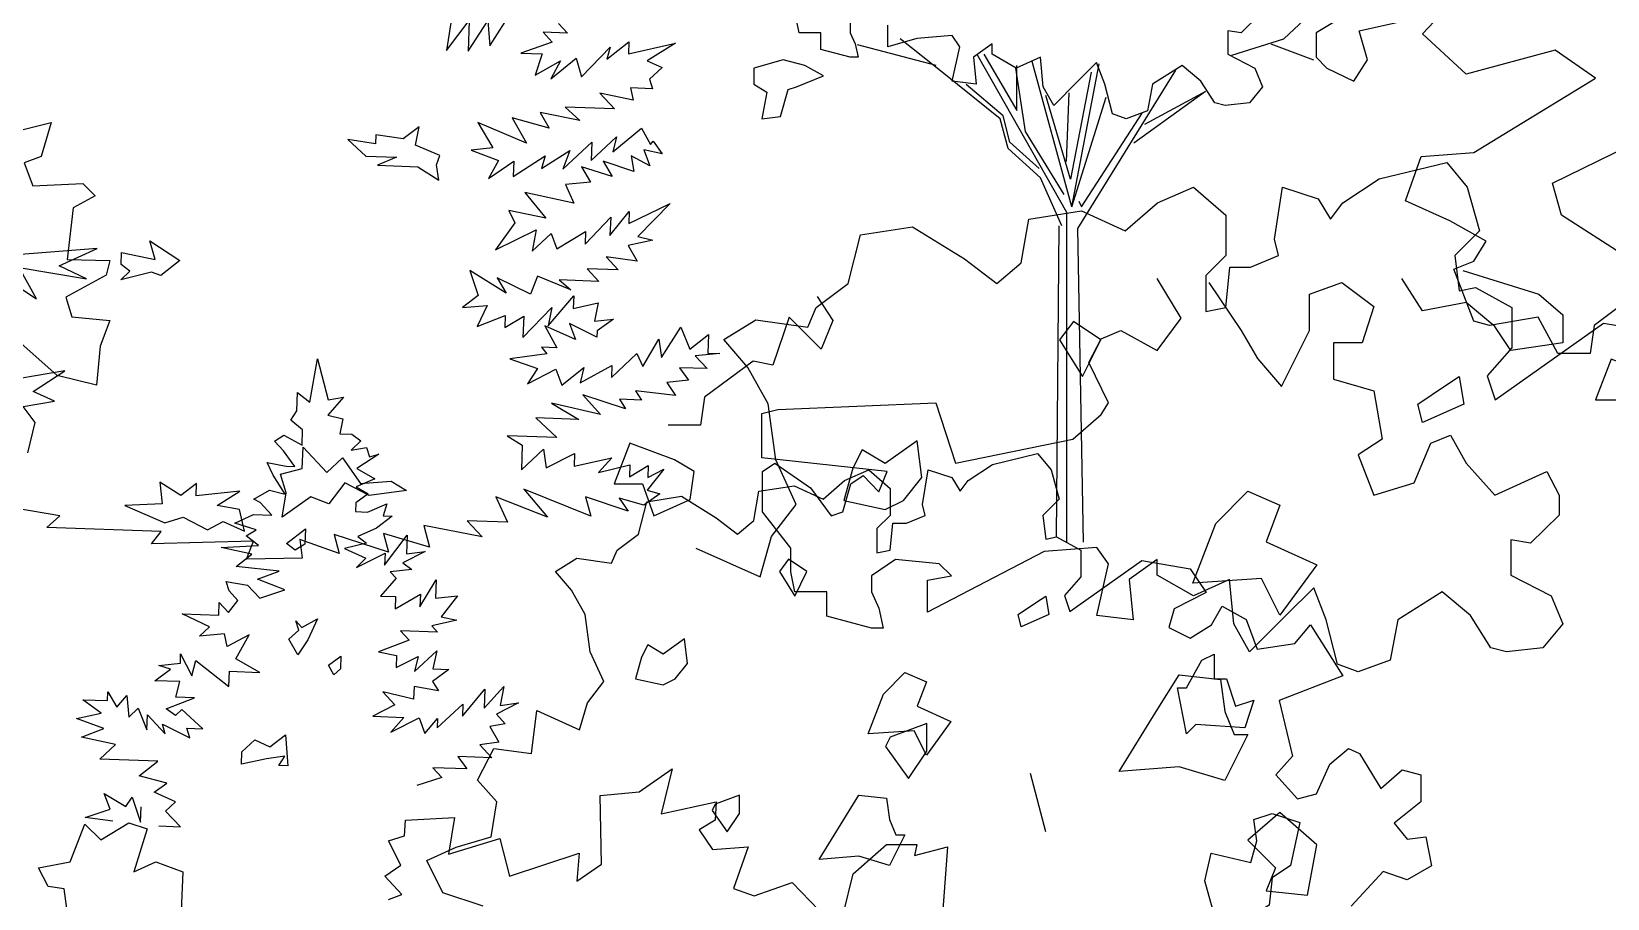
# Model space of a CAD drawing. Header units: inches. Extents: x 11.9 to 85.3, y 21.1 to 37.4.
# Drawn here: x 43.613 to 44.223, y 22.436 to 22.772 of the extents above; entities that cross this region are included whole.
import ezdxf

# ---------------------------------------------------------------- set-up
doc = ezdxf.new("R2010")
doc.units = ezdxf.units.IN
doc.header["$MEASUREMENT"] = 0
doc.layers.add('CAY', color=94, linetype='Continuous')
doc.layers.add('CAY-3', color=61, linetype='Continuous')

# ---------------------------------------------------------------- blocks, each defined once
blk = doc.blocks.new('A$C76451831')
at = {"layer": 'CAY'}
for p, q in [((1479.9, 1929.8), (1538.3, 1944)), ((1538.3, 1944), (1555.9, 1922.7)), ((1448.6, 1909.2), (1479.9, 1929.8)), ((1288.9, 1909.2), (1320.1, 1922.7)), ((1320.1, 1922.7), (1347.8, 1898.6)), ((1389.7, 1877.9), (1396.8, 1922.7)), ((1396.8, 1922.7), (1427.4, 1912.7)), ((1555.9, 1922.7), (1566.6, 1885)), ((1178, 1895), (1223.4, 1902.1)), ((1223.4, 1902.1), (1261.1, 1885)), ((1261.1, 1885), (1288.9, 1909.2)), ((1427.4, 1912.7), (1438, 1895)), ((1438, 1895), (1448.6, 1909.2)), ((1033, 1881.5), (1077.8, 1888.5)), ((1077.8, 1888.5), (1122.6, 1860.8)), ((1171.5, 1857.3), (1178, 1895)), ((1347.8, 1898.6), (1347.8, 1863.8)), ((1022.3, 1839.6), (1033, 1881.5)), ((1393.2, 1863.8), (1389.7, 1877.9)), ((1566.6, 1885), (1545.3, 1863.8)), ((1347.8, 1863.8), (1330.7, 1846.6)), ((1369, 1853.7), (1393.2, 1863.8)), ((1545.3, 1863.8), (1548.9, 1833.1)), ((1122.6, 1860.8), (1150.3, 1839.6)), ((1150.3, 1839.6), (1171.5, 1857.3)), ((1347.8, 1818.9), (1351.4, 1853.7)), ((1351.4, 1853.7), (1369, 1853.7)), ((994.6, 1818.9), (1022.3, 1839.6)), ((1330.7, 1846.6), (1330.7, 1815.4)), ((1548.9, 1833.1), (1563, 1836)), ((1563, 1836), (1594.3, 1818.9)), ((915, 1791.2), (942.7, 1808.3)), ((942.7, 1808.3), (987.6, 1801.8)), ((987.6, 1801.8), (994.6, 1818.9)), ((1330.7, 1815.4), (1347.8, 1818.9)), ((1594.3, 1818.9), (1594.3, 1784.1)), ((1580.1, 1739.3), (1673.3, 1805.4)), ((1673.3, 1805.4), (1735.8, 1794.7)), ((935.7, 1767), (915, 1791.2)), ((1594.3, 1784.1), (1573, 1759.9)), ((953.4, 1735.8), (935.7, 1767)), ((1573, 1759.9), (1580.1, 1739.3)), ((959.8, 1687.4), (953.4, 1735.8)), ((977.5, 1649), (959.8, 1687.4)), ((956.3, 1621.3), (977.5, 1649)), ((946.3, 1586.5), (956.3, 1621.3)), ((890.9, 1611.3), (946.3, 1586.5)), ((5943, 1269.4), (5949.7, 1306.8)), ((5949.7, 1306.8), (5958.9, 1271.5)), ((5931.9, 1262.1), (5932.4, 1277.9)), ((5932.4, 1277.9), (5943, 1269.4)), ((5972.1, 1273.8), (5958.5, 1258.4)), ((5958.9, 1271.5), (5972.1, 1273.8)), ((5926.6, 1254.1), (5931.9, 1262.1)), ((5936.7, 1245.6), (5926.6, 1254.1)), ((5958.5, 1258.4), (5971.5, 1255.2)), ((5971.5, 1255.2), (5968.8, 1242.2)), ((5912.4, 1236), (5920.7, 1241.1)), ((5920.7, 1241.1), (5936.3, 1232.4)), ((5936.3, 1232.4), (5936.7, 1245.6)), ((5968.8, 1242.2), (5979.2, 1241.8)), ((5979.2, 1241.8), (5987.1, 1236.1)), ((5920.2, 1227.6), (5912.4, 1236)), ((5930.2, 1214.1), (5920.2, 1227.6)), ((5987.1, 1236.1), (5978.7, 1228.2)), ((5978.7, 1228.2), (5991.9, 1230.5)), ((6002.6, 1224.7), (5983.6, 1212.2)), ((5991.9, 1230.5), (5994.4, 1222.3)), ((5994.4, 1222.3), (6002.6, 1224.7)), ((5906.3, 1217.6), (5922.5, 1214.3)), ((5911.3, 1206.6), (5906.3, 1217.6)), ((5922.5, 1214.3), (5930.2, 1214.1)), ((5983.6, 1212.2), (5999.1, 1203.5)), ((5921.6, 1190.3), (5911.3, 1206.6)), ((5999.1, 1203.5), (5983, 1196.4)), ((5983, 1196.4), (5993.3, 1190.6)), ((5894.8, 1185.8), (5908.2, 1193.5)), ((5900.1, 1182.9), (5894.8, 1185.8)), ((5910.1, 1172.2), (5900.1, 1182.9)), ((5908.2, 1193.5), (5921.6, 1190.3)), ((5982.6, 1182.8), (5982.3, 1175.1)), ((5993.3, 1190.6), (5982.6, 1182.8)), ((5878.2, 1165.1), (5894.3, 1172.7)), ((5894.3, 1172.7), (5910.1, 1172.2)), ((5982.3, 1175.1), (5992.7, 1174.7)), ((5992.7, 1174.7), (6009.3, 1181.8)), ((6013.9, 1171.3), (6000.4, 1160.8)), ((6009.3, 1181.8), (6006.2, 1171.5)), ((6006.2, 1171.5), (6013.9, 1171.3)), ((5896.6, 1159.5), (5878.2, 1165.1)), ((5888.2, 1154.3), (5896.6, 1159.5)), ((6000.4, 1160.8), (5984.3, 1153.7)), ((6007.4, 1128.9), (6026.9, 1154.9)), ((6026.9, 1154.9), (6026.3, 1138.6)), ((5866.6, 1144.2), (5898.8, 1145.8)), ((5893.1, 1138.3), (5866.6, 1144.2)), ((5898.8, 1145.8), (5888.2, 1154.3)), ((5991.8, 1148), (5973, 1143.2)), ((5973, 1143.2), (5991.3, 1134.9)), ((5984.3, 1153.7), (5991.8, 1148)), ((5879.6, 1127.9), (5893.1, 1138.3)), ((5916.6, 1123.9), (5879.6, 1127.9)), ((5983.3, 1127), (6007.8, 1139.3)), ((5991.3, 1134.9), (5983.3, 1127)), ((6007.8, 1139.3), (6007.4, 1128.9)), ((6042.3, 1140.8), (6023.3, 1131)), ((6023.3, 1131), (6030.9, 1125.3)), ((6026.3, 1138.6), (6042.3, 1140.8)), ((5871, 1115), (5889.4, 1111.7)), ((5873.4, 1106.8), (5871, 1115)), ((5897.8, 1116.8), (5916.6, 1123.9)), ((5921.5, 1107.8), (5897.8, 1116.8)), ((6017.4, 1117.6), (6003.8, 1102.2)), ((6030.9, 1125.3), (6012.2, 1123.3)), ((6012.2, 1123.3), (6017.4, 1117.6)), ((6037.9, 1092.9), (6051.8, 1116.4)), ((6051.8, 1116.4), (6051.3, 1100.6)), ((5880.8, 1098.4), (5873.4, 1106.8)), ((5889.4, 1111.7), (5899.9, 1100.4)), ((5899.9, 1100.4), (5921.5, 1107.8)), ((6003.8, 1102.2), (6016.9, 1101.8)), ((6016.5, 1091.4), (6038.3, 1103.8)), ((6016.9, 1101.8), (6016.5, 1091.4)), ((6038.3, 1103.8), (6037.9, 1092.9)), ((6051.3, 1100.6), (6070.4, 1102.6)), ((6070.4, 1102.6), (6056.2, 1084.5)), ((5856.5, 1075.7), (5832.8, 1086.9)), ((5832.8, 1086.9), (5864.5, 1085.8)), ((5864.5, 1085.8), (5864.9, 1096.7)), ((5864.9, 1096.7), (5872.8, 1088.2)), ((5872.8, 1088.2), (5880.8, 1098.4)), ((5848, 1067.8), (5856.5, 1075.7)), ((6069.6, 1081.4), (6048.2, 1076.7)), ((6048.2, 1076.7), (6053, 1071.1)), ((6056.2, 1084.5), (6069.6, 1081.4)), ((5869.4, 1069.8), (5848, 1067.8)), ((5871.7, 1058.8), (5869.4, 1069.8)), ((5890.7, 1069), (5871.7, 1058.8)), ((5879.1, 1048.1), (5890.7, 1069)), ((6028.7, 1064.2), (6002.1, 1054.3)), ((6053, 1071.1), (6021.3, 1072.2)), ((6021.3, 1072.2), (6028.7, 1064.2)), ((5831.4, 1044.3), (5831.6, 1052.5)), ((5831.6, 1052.5), (5841.4, 1033.6)), ((5841.4, 1033.6), (5844.6, 1046.6)), ((5844.6, 1046.6), (5873.3, 1024.3)), ((5900, 1036.5), (5879.1, 1048.1)), ((6002.1, 1054.3), (6017.8, 1051)), ((6017.8, 1051), (6017.5, 1040.6)), ((6017.5, 1040.6), (6036.4, 1050.3)), ((6033.2, 1037.3), (6052.4, 1055.2)), ((6036.4, 1050.3), (6033.2, 1037.3)), ((6052.4, 1055.2), (6049.1, 1039.5)), ((5809.5, 1029.2), (5823, 1039.2)), ((5812.7, 1042.3), (5831.4, 1044.3)), ((5823, 1039.2), (5812.7, 1042.3)), ((5873.3, 1024.3), (5873.7, 1037.4)), ((5873.7, 1037.4), (5900, 1036.5)), ((6062.7, 1039), (6048.8, 1028.6)), ((6049.1, 1039.5), (6062.7, 1039)), ((5768.6, 1012.1), (5768.9, 1019.8)), ((5768.9, 1019.8), (5776.6, 1006.4)), ((5830.8, 1028.5), (5809.5, 1029.2)), ((5827.6, 1015), (5830.8, 1028.5)), ((6005.9, 1019.7), (6016.3, 1008.4)), ((6032.4, 1013.3), (6005.9, 1019.7)), ((6032.8, 1024.2), (6032.4, 1013.3)), ((6053.9, 1020.7), (6032.8, 1024.2)), ((6048.8, 1028.6), (6053.9, 1020.7)), ((6074.5, 998.7), (6093.9, 1022)), ((6093.3, 1005.7), (6110.2, 1024.2)), ((6093.9, 1022), (6093.3, 1005.7)), ((6110.2, 1024.2), (6107, 1008)), ((5747.3, 1012.8), (5768.6, 1012.1)), ((5763.2, 1001.4), (5747.3, 1012.8)), ((5776.6, 1006.4), (5785.1, 1016.5)), ((5785.1, 1016.5), (5787.1, 997.8)), ((5787.1, 997.8), (5795.1, 1005.7)), ((5795.1, 1005.7), (5802.6, 986.9)), ((5819.1, 1004.9), (5843.5, 1014.5)), ((5843.5, 1014.5), (5827.6, 1015)), ((6016.3, 1008.4), (5997.4, 998.7)), ((6052.8, 988.6), (6074.8, 1009.1)), ((6074.8, 1009.1), (6074.5, 998.7)), ((6122.9, 1010.1), (6104, 1000.4)), ((6107, 1008), (6122.9, 1010.1)), ((5741.8, 996.7), (5763.2, 1001.4)), ((5765.5, 988.2), (5741.8, 996.7)), ((5802.6, 986.9), (5803.1, 1000)), ((5803.1, 1000), (5818.4, 983.6)), ((5818.4, 983.6), (5815.9, 991.8)), ((5815.9, 991.8), (5839.5, 980.1)), ((5827.1, 999.2), (5819.1, 1004.9)), ((5832.7, 1004.4), (5827.1, 999.2)), ((5850.7, 987.9), (5832.7, 1004.4)), ((5997.4, 998.7), (6024.1, 997.7)), ((6024.1, 997.7), (6012.8, 985)), ((6012.8, 985), (6037.3, 997.3)), ((6037.3, 997.3), (6042.2, 983.9)), ((6042.2, 983.9), (6053.1, 996.7)), ((6053.1, 996.7), (6052.8, 988.6)), ((6111.4, 992), (6098.2, 989.7)), ((6104, 1000.4), (6111.4, 992)), ((5746.2, 980.7), (5765.5, 988.2)), ((5775.4, 974.2), (5746.2, 980.7)), ((5839.5, 980.1), (5837.1, 988.4)), ((5837.1, 988.4), (5850.7, 987.9)), ((6098.2, 989.7), (6105.9, 976.3)), ((5761.9, 961.5), (5775.4, 974.2)), ((6105.9, 976.3), (6089.5, 974.1)), ((6089.5, 974.1), (6099.9, 962.9)), ((5812.1, 959.8), (5761.9, 961.5)), ((5795.8, 947.2), (5812.1, 959.8)), ((6078.3, 953.2), (6048.9, 954.2)), ((6048.9, 954.2), (6056.8, 945.8)), ((6070.5, 963.9), (6078.3, 953.2)), ((6099.9, 962.9), (6070.5, 963.9)), ((5819.6, 940.9), (5795.8, 947.2)), ((5808.9, 933.2), (5819.6, 940.9)), ((6056.8, 945.8), (6035.2, 938.9)), ((5770.8, 918.6), (5765.8, 931.9)), ((5765.8, 931.9), (5784.4, 920.9)), ((5784.4, 920.9), (5789.7, 928.8)), ((5789.7, 928.8), (5797.1, 907.3)), ((5827.2, 924.8), (5808.9, 933.2)), ((5818.7, 916.9), (5827.2, 924.8)), ((5749.2, 911.2), (5770.8, 918.6)), ((5773.1, 908.1), (5749.2, 911.2)), ((5797.1, 907.3), (5797.6, 920.4)), ((5831.4, 903.4), (5818.7, 916.9)), ((5812.9, 904), (5831.4, 903.4)), ((2334.4, 569.5), (2369.4, 602.2)), ((2034.5, 546.7), (1966.9, 564.4)), ((2041.2, 539.6), (2003.7, 569.7)), ((2289.6, 555.4), (2334.4, 569.5)), ((2323, 565.2), (2360, 551.4)), ((2147.3, 419.7), (2069.9, 556)), ((2075.8, 556.2), (2104.1, 507.8)), ((2102.9, 544.4), (2111.2, 489.7)), ((2104.1, 507.8), (2104.1, 546.7)), ((2151.6, 424.8), (2117.3, 549.9)), ((2151.6, 424.8), (2175, 548.1)), ((2089.9, 500.7), (2041.2, 539.6)), ((2092.3, 503.1), (2060.4, 530.2)), ((2168.2, 540.8), (2150.5, 448.4)), ((2156.8, 405.9), (2241.3, 542.4)), ((2150.5, 448.4), (2129.2, 520.8)), ((2146.9, 463.7), (2149.3, 523.1)), ((2151.6, 424.8), (2181.2, 519.2)), ((2205.1, 479.9), (2266.8, 524.3)), ((2214.5, 496), (2264.5, 523.1)), ((2098.2, 480.3), (2092.3, 503.1)), ((2159.9, 424.8), (2212.2, 505.4)), ((2096.6, 475.1), (2089.9, 500.7)), ((2111.2, 489.7), (2144.6, 435.4)), ((2123.3, 457.8), (2098.2, 480.3)), ((2124.5, 449.6), (2096.6, 475.1)), ((2143, 408.3), (2124.5, 449.6)), ((2157.5, 429.5), (2159.9, 424.8)), ((2138.3, 140.1), (2140.6, 408.3)), ((2147.3, 135.4), (2147.3, 419.7)), ((2161.5, 135.4), (2156.8, 405.9))]:
    blk.add_line(p, q, dxfattribs=at)
for points in [[(1240.2, 1791.1), (1216.4, 1806.9), (1204.5, 1791.1), (1224.3, 1759.4)], [(1537.1, 1751.5), (1548.9, 1759.4), (1552.9, 1735.6), (1517.3, 1719.8), (1513.3, 1735.6)], [(1085.8, 1672.3), (1081.8, 1704), (1054.1, 1684.2), (1034.3, 1696), (1026.4, 1680.2), (1018.5, 1652.5), (1054.1, 1644.6), (1069.9, 1652.5)], [(1339.1, 1632.7), (1366.8, 1660.4), (1394.5, 1648.5), (1382.7, 1616.8), (1426.2, 1597), (1394.5, 1553.5), (1378.7, 1585.2), (1319.3, 1581.2)], [(1287.7, 1470.3), (1307.5, 1502), (1343.1, 1498), (1347, 1470.3), (1355, 1450.5), (1366.8, 1450.5), (1347, 1410.9), (1307.5, 1422.8), (1256, 1418.8)], [(1058.5, 1448.2), (1054.5, 1440.3), (1074.3, 1412.6), (1090.2, 1436.3), (1090.2, 1460.1)], [(1418.3, 1311.9), (1426.2, 1355.4), (1394.5, 1383.2), (1366.8, 1359.4), (1390.6, 1335.6), (1382.7, 1315.8)], [(5922.9, 1147.7), (5939.2, 1160.3), (5938.7, 1147.1), (5930.4, 1142)], [(5925, 1065.1), (5933.4, 1073), (5931, 1080.8), (5936.2, 1075.1), (5949.6, 1082.8), (5941.3, 1064.5), (5932.7, 1051.7)], [(5923.9, 955.9), (5916.2, 956.2), (5921.4, 964.1), (5905.5, 962), (5884.1, 957.3), (5884.4, 968.1), (5895.7, 978.2), (5908.6, 972.3), (5922.1, 982.7)], [(2392.2, 660), (2385.5, 671.4), (2369.4, 671.4), (2369.4, 643.8), (2352.9, 632), (2336.8, 636.8), (2343.9, 609.2), (2371.4, 606.9), (2380.8, 586), (2362.3, 574.6), (2362.3, 553.8), (2371.4, 544.4), (2394.6, 533), (2406.4, 551.4), (2399.3, 576.6), (2431.5, 583.7), (2445.3, 597.4), (2422.5, 613.6), (2415.4, 636.8), (2389.8, 630.1)], [(1603.8, 461), (1606.8, 469), (1585.8, 477.9), (1589, 493.7), (1575.1, 483.3), (1551.6, 486.8), (1551.4, 479.1), (1527.5, 482.7), (1542.8, 468.5), (1569.5, 467.6), (1553, 460.5), (1587.8, 459.2), (1606, 447.7)], [(1332, 374.8), (1332.4, 385.2), (1361.2, 379.2), (1356.8, 395.2), (1382.5, 378.5), (1366.1, 365.4), (1358.1, 368.4), (1331.6, 361.7), (1339.5, 369.1)], [(1474.2, 178.1), (1469.4, 194.1), (1488.1, 198.9), (1488.8, 217.4), (1509.3, 195.4), (1522.9, 208.1), (1538.4, 186.2), (1564.8, 188), (1578.1, 179.9), (1545.8, 175.6), (1524.8, 186.7), (1511.1, 168.6), (1495.4, 174.6), (1470.8, 156.9)], [(1809, 206.5), (1770.6, 220.7), (1757.1, 185.9), (1781.3, 185.9), (1791.3, 158.2), (1822.5, 172.3), (1826.1, 196.5)], [(1438.2, 144.9), (1433.9, 163.6), (1414.9, 167), (1434.4, 179.5), (1396.7, 175.3), (1397, 186.2), (1383.5, 175.8), (1365.4, 187.3), (1367.4, 168.6), (1335.2, 167), (1369.6, 152.2), (1385.6, 157.1), (1406.5, 146), (1419.9, 153.2)]]:
    blk.add_lwpolyline(points, close=True, dxfattribs=at)
for points in [[(5682, 1501.3), (5720, 1510.8), (5711.5, 1481.3), (5696.8, 1476), (5704.1, 1456), (5747.4, 1458.1), (5757.9, 1447.5), (5738.9, 1437), (5733.7, 1392.7), (5770.6, 1391.6), (5767.4, 1379), (5732.6, 1360), (5737.9, 1343.1), (5770.6, 1340), (5762.2, 1317.8), (5759, 1284.1), (5725.2, 1292.5), (5686.2, 1327.3)], [(625.9, 1308.2), (637.6, 1312.5), (622.8, 1328.3), (636.5, 1337.8), (625.9, 1358.9), (639.7, 1363.1), (640.7, 1376.8), (682.9, 1378.9), (677.6, 1347.3), (721.9, 1361), (730.4, 1328.3), (790.5, 1348.3), (788.4, 1324.1), (809.5, 1338.8), (808.4, 1397.9), (842.2, 1401.1), (870.6, 1421.1), (861.1, 1382.1), (908.6, 1392.6), (907.6, 1376.8), (893.8, 1368.4), (905.4, 1351.5), (936, 1353.6), (923.4, 1317.7), (941.3, 1311.4), (974, 1323), (997.2, 1298.7)], [(1018.3, 1296.6), (1026.7, 1330.4), (1055.2, 1355.7), (1081.6, 1355.7), (1079.5, 1346.2), (1107.9, 1353.6), (1102.7, 1284)], [(1251.6, 212.6), (1257.9, 238.7), (1247.6, 252.6), (1274.4, 257.1), (1256.2, 265.5), (1283.5, 283.1), (1219.2, 272.2)], [(1225.3, 367.6), (1258.9, 345.2), (1244, 372.4), (1302.2, 362.7), (1278.5, 373.9), (1311.2, 388.7), (1241.7, 383.4)], [(1616.2, 583.4), (1612.6, 559.5), (1632.1, 585.5), (1631.2, 558.8), (1648, 585), (1649.9, 563.6), (1669.6, 594.7)], [(1709.1, 582.8), (1716.9, 574.4), (1695.7, 575.2), (1703.5, 566.7), (1676.5, 557.2), (1695, 556.6), (1688.9, 538.2), (1710.7, 550.6), (1702.4, 535), (1724.3, 552.8), (1728.8, 536.8), (1753.7, 562.3), (1750.6, 551.9), (1769.7, 567.1), (1769.3, 556.7), (1810, 565.7), (1785.4, 550.7), (1798.4, 544.8), (1787.6, 534.8), (1790, 526.5), (1771, 527.2), (1773.4, 516.7), (1744.6, 522.7), (1757.2, 509.1), (1714.7, 510.6), (1727.4, 499.2), (1693.2, 505.9), (1700.9, 492.5), (1669.1, 501.3), (1681.4, 479.5), (1639.5, 497.3), (1652.3, 475.6), (1633.6, 473.5), (1657.4, 464.5), (1648.7, 449), (1670.5, 464.1), (1670, 450.9), (1697.4, 468.6), (1694.3, 457.8), (1718.8, 473.3), (1712.8, 457.1), (1737.7, 480.3), (1737.1, 464.5), (1759.1, 485), (1755.9, 472), (1780.7, 492.4), (1788.3, 478.5), (1790.7, 481.2), (1798.5, 470.5), (1782.7, 473.7), (1787.7, 460), (1771.7, 468.7), (1773.9, 455), (1747.5, 464.1), (1755.2, 450.7), (1728.8, 459.3), (1736.5, 445.9), (1715.1, 443.9), (1722.2, 427.8), (1680, 437), (1698.2, 415), (1666.3, 421.6), (1671.3, 411), (1654.7, 387.5), (1689.7, 404.9), (1686.3, 386.4), (1702.7, 401.7), (1707.7, 388.4), (1732.3, 403.4), (1731.9, 392.6), (1754, 415.8), (1753.4, 400), (1770, 420.7), (1769.7, 410.3), (1805.2, 427.6), (1777.4, 399.1), (1790.4, 396), (1769, 391.3), (1776.7, 377.8), (1750.1, 381.5), (1760.6, 370.2), (1733.8, 371.2), (1743.9, 360.4), (1709.5, 361.6), (1719.6, 353.1), (1691, 365), (1685, 349.3), (1656.1, 363.5), (1663.8, 350.1), (1632.7, 369.7), (1639.7, 348.2), (1626.2, 337.8), (1647.6, 339.7), (1638.8, 321.5), (1663.1, 331), (1662.7, 320.6), (1679, 330.5), (1678.3, 311.9), (1703.2, 337.8), (1700, 322), (1722.2, 348), (1721.8, 337.1), (1743.2, 341.8), (1740, 326.1), (1756.3, 327.8), (1742.4, 317.8), (1742.2, 312.4), (1718.6, 324.1), (1723.6, 310.3), (1697.2, 322.1), (1707.5, 303.2), (1694.3, 303.7), (1699.1, 298), (1667.2, 293.7), (1691, 285.2), (1682.3, 271.9), (1706.8, 284.6), (1711.8, 270.9), (1730.9, 286.1), (1727.7, 273), (1755, 287.9), (1754.6, 277.5), (1776.6, 298.1), (1781.7, 287), (1795.6, 310.5), (1797.8, 294.6), (1814.6, 320.8), (1822.1, 301.9), (1838.4, 314.5), (1837.8, 298.6), (1848.2, 298.3), (1826.8, 296.3), (1837.3, 285.1), (1813.3, 285.9), (1821.1, 275.2), (1802.5, 273.1), (1809.8, 262), (1775.5, 265.9), (1780.6, 258), (1761.6, 258.7), (1766.8, 250.4), (1730.1, 262.5), (1745.3, 245.7), (1703.1, 255.3), (1726.6, 241.3), (1689.5, 242.6), (1707.5, 225.7), (1664.9, 227.2), (1677.8, 219), (1677, 197.7), (1696.2, 215.6), (1698.4, 199.7), (1722.9, 212), (1722.5, 201.1), (1754.9, 208.2), (1743.6, 195.4), (1770.5, 202.2), (1770.2, 191.8), (1786.4, 201.6), (1786, 191.2), (1799.9, 198.4), (1785.6, 180.3), (1796.4, 177.2), (1782.5, 167.3), (1761.4, 173.5), (1769.1, 162.3), (1732.4, 174.5), (1736.8, 158), (1679.2, 181.3), (1699.6, 157), (1654.9, 174.5), (1665, 152.8), (1630.2, 154), (1643.3, 140), (1592.9, 149.9), (1597.7, 131.1), (1558.2, 142.9), (1562.6, 126.9), (1515.6, 142.2), (1520, 125.7), (1486, 137.8), (1488.1, 121.8), (1440.1, 120.8), (1446.1, 136.4), (1358.1, 134.1), (1366.6, 144.6), (1267.9, 148.1), (1279.1, 158.1), (1199.4, 171.8)], [(5963.8, 1034.3), (5959.1, 1042.6), (5969.8, 1050.4), (5969.4, 1039.5), (5963.8, 1034.3)], [(1960.6, 583.7), (1960.6, 574.6), (1964.9, 565.2), (1967.3, 553.8), (1960.6, 553.8), (1935.1, 560.5), (1935.1, 574.6), (1916.6, 574.6), (1914.2, 586)], [(2314, 590.8), (2297.5, 574.6), (2286.1, 576.6), (2286.1, 556.2), (2309.3, 544.4), (2316, 528.2), (2304.6, 514.5), (2283.7, 512.1), (2274.7, 514.5), (2262.9, 533), (2246.8, 546.7), (2221.2, 530.6), (2216.9, 507.4), (2198.4, 500.7), (2186.6, 505), (2179.9, 530.6), (2172.9, 549.1), (2156.8, 533), (2135.9, 512.1), (2126.9, 528.2), (2124.5, 553.8), (2103.7, 544.4), (2082.9, 556.2), (2082.9, 565.2), (2066.7, 553.8), (2069.1, 530.6), (2048.3, 533), (2054.9, 562.8), (2048.3, 572.3), (2018, 569.9), (1992.8, 562.8), (1992.8, 581.3)]]:
    blk.add_lwpolyline(points, dxfattribs=at)
at = {"layer": 'CAY-3'}
for p, q in [((6577.4, 899), (6564.2, 949.2)), ((2453.9, 573.9), (2509.3, 632.9)), ((2491.6, 539.1), (2453.9, 573.9)), ((2568.3, 559.8), (2491.6, 539.1)), ((2603, 535.6), (2568.3, 559.8)), ((2498.1, 471.6), (2603, 535.6)), ((2439.1, 429.8), (2452.7, 468.1)), ((2452.7, 468.1), (2498.1, 471.6)), ((2477.5, 412.7), (2439.1, 429.8)), ((2508.7, 395), (2477.5, 412.7)), ((2498.1, 377.9), (2508.7, 395)), ((2481, 370.8), (2498.1, 377.9)), ((2498.1, 326), (2481, 370.8)), ((2488.6, 369.9), (2554, 349.3)), ((2245.7, 328.6), (2225, 362.9)), ((2269.8, 359.3), (2297.6, 318)), ((2356.5, 349.3), (2384.2, 359.3)), ((2384.2, 359.3), (2411.9, 338.7)), ((2453.8, 335.1), (2436.1, 362.9)), ((2643.7, 353.7), (2601.9, 322.4)), ((1932.1, 347.2), (1945.6, 326.5)), ((2356.5, 318), (2356.5, 349.3)), ((2491.5, 342.2), (2453.8, 335.1)), ((2516.3, 321.6), (2491.5, 342.2)), ((2554, 349.3), (2574.7, 331.6)), ((1908, 329.4), (1893.8, 288.2)), ((1917.9, 319.4), (1908, 329.4)), ((1945.6, 326.5), (1935.6, 301.8)), ((2225, 300.9), (2245.7, 328.6)), ((2411.9, 338.7), (2401.9, 307.4)), ((2553.5, 329.5), (2511.7, 322.4)), ((2570.6, 298.2), (2553.5, 329.5)), ((2574.7, 331.6), (2574.7, 307.4)), ((1935.6, 301.8), (1917.9, 319.4)), ((2176.7, 310.9), (2193.8, 318)), ((2193.8, 318), (2225, 300.9)), ((2297.6, 318), (2311.7, 293.8)), ((2332.3, 269.7), (2356.5, 318)), ((2511.7, 322.4), (2498.1, 326)), ((2529.9, 300.9), (2516.3, 321.6)), ((2601.9, 322.4), (2598.3, 298.2)), ((2166.1, 290.3), (2176.7, 310.9)), ((2377.2, 307.4), (2377.2, 276.1)), ((2401.9, 307.4), (2377.2, 307.4)), ((2574.7, 307.4), (2529.9, 300.9)), ((1876.7, 291.7), (1834.8, 260.5)), ((1893.8, 288.2), (1876.7, 291.7)), ((2183.2, 255.5), (2166.1, 290.3)), ((2311.7, 293.8), (2332.3, 269.7)), ((2598.3, 298.2), (2570.6, 298.2)), ((2377.2, 276.1), (2411.9, 266.1)), ((1834.8, 260.5), (1831.3, 236.3)), ((2411.9, 266.1), (2419, 224.2)), ((1884.4, 246.4), (1898, 249.9)), ((1884.4, 208.1), (1884.4, 246.4)), ((1898, 249.9), (2034.2, 255.5)), ((2034.2, 255.5), (2051.3, 203.6)), ((2152.5, 224.2), (2176.7, 245.5)), ((2176.7, 245.5), (2183.2, 255.5)), ((1831.3, 236.3), (1803.5, 236.3)), ((2051.3, 203.6), (2152.5, 224.2)), ((2419, 224.2), (2398.4, 210.7)), ((2446.7, 186.5), (2460.9, 220.7)), ((2460.9, 220.7), (2478, 227.8)), ((2478, 227.8), (2491.5, 203.6)), ((1992.3, 196.5), (1884.4, 208.1)), ((2398.4, 210.7), (2411.9, 175.9)), ((1885, 196.5), (1895.6, 203.6)), ((1885, 161.7), (1885, 196.5)), ((1895.6, 203.6), (1926.3, 182.3)), ((1961.1, 185.9), (1971.7, 193)), ((1971.7, 193), (1985.3, 178.8)), ((1985.3, 178.8), (1992.3, 196.5)), ((2491.5, 203.6), (2516.3, 175.9)), ((2516.3, 175.9), (2561.1, 196.5)), ((2561.1, 196.5), (2571.7, 175.9)), ((1926.3, 182.3), (1944, 158.2)), ((1954, 161.7), (1961.1, 185.9)), ((2411.9, 175.9), (2446.7, 186.5)), ((2571.7, 175.9), (2571.7, 158.8)), ((1909.2, 130.4), (1885, 161.7)), ((1944, 158.2), (1954, 161.7)), ((2571.7, 158.8), (2547, 134.6)), ((2529.9, 137.5), (2529.9, 106.9)), ((2547, 134.6), (2529.9, 137.5)), ((1909.2, 109.8), (1909.2, 130.4)), ((2127.7, 127.5), (2027.1, 75)), ((2173.1, 131), (2127.7, 127.5)), ((2183.2, 116.9), (2173.1, 131)), ((1912.7, 92.7), (1909.2, 109.8)), ((1999.4, 120.4), (1978.8, 106.3)), ((2037.1, 116.9), (1999.4, 120.4)), ((2047.8, 106.3), (2037.1, 116.9)), ((2173.1, 72.1), (2183.2, 116.9)), ((2225, 120.4), (2200.9, 103.3)), ((2225, 106.9), (2225, 120.4)), ((1978.8, 106.3), (1978.8, 92.7)), ((2027.1, 102.7), (2047.8, 106.3)), ((2027.1, 75), (2027.1, 102.7)), ((2200.9, 103.3), (2204.4, 68.5)), ((2256.3, 89.2), (2225, 106.9)), ((2287.5, 103.3), (2256.3, 89.2)), ((2291.1, 65), (2287.5, 103.3)), ((2360.1, 96.2), (2335.9, 72.1)), ((2370.7, 68.5), (2360.1, 96.2)), ((2529.9, 106.9), (2564.7, 89.2)), ((1940.4, 92.7), (1912.7, 92.7)), ((1940.4, 71.5), (1940.4, 92.7)), ((1978.8, 92.7), (1985.3, 78.5)), ((2470.9, 92.7), (2432.6, 68.5)), ((2495.1, 72.1), (2470.9, 92.7)), ((2564.7, 89.2), (2574.7, 65)), ((1978.8, 61.4), (1940.4, 71.5)), ((1985.3, 78.5), (1988.8, 61.4)), ((2204.4, 68.5), (2173.1, 72.1)), ((2335.9, 72.1), (2304.6, 40.8)), ((2380.7, 30.2), (2370.7, 68.5)), ((2432.6, 68.5), (2426.1, 33.7)), ((2512.8, 44.3), (2495.1, 72.1)), ((1988.8, 61.4), (1978.8, 61.4)), ((2304.6, 40.8), (2291.1, 65)), ((2574.7, 65), (2557.6, 44.3)), ((2526.3, 40.8), (2512.8, 44.3)), ((2557.6, 44.3), (2526.3, 40.8)), ((2398.4, 23.7), (2380.7, 30.2)), ((2426.1, 33.7), (2398.4, 23.7))]:
    blk.add_line(p, q, dxfattribs=at)
for points in [[(6092.3, 834.9), (6057.7, 846.3), (6043.9, 874.2), (6069.1, 885.6), (6099.4, 894.6), (6104.1, 924.9), (6087.6, 943.4), (6101.7, 970.9), (6134, 966.6), (6138.7, 1003.6), (6175.6, 987), (6182.3, 1010.2), (6196.5, 1028.7), (6184.7, 1054.3), (6180.3, 1086.5), (6168.5, 1107.4), (6154.8, 1123.5), (6173.3, 1134.9), (6203.1, 1130.6), (6207.9, 1142), (6226.3, 1155.7), (6233.4, 1183.7), (6263.3, 1188.4), (6293.2, 1169.9), (6311.6, 1155.7), (6325.8, 1167.5), (6330.1, 1192.7), (6360.4, 1197.4), (6385.5, 1186), (6404, 1202.1), (6424.8, 1211.2), (6443.3, 1195.1), (6443.3, 1171.9), (6431.9, 1160.5), (6431.9, 1139.6), (6443.3, 1142), (6445.7, 1165.2), (6457.5, 1165.2), (6473.6, 1171.9), (6471.2, 1181.3), (6475.9, 1211.2), (6496.4, 1204.5), (6503.5, 1192.7), (6510.5, 1202.1), (6531.4, 1215.9), (6570.3, 1225.3), (6582.1, 1211.2), (6589.1, 1186), (6575, 1171.9), (6577.4, 1151.4), (6586.8, 1153.4), (6607.6, 1142), (6607.6, 1118.8), (6593.5, 1102.7), (6598.2, 1088.9), (6660.3, 1132.9), (6702, 1125.9), (6715.7, 1105.4), (6688.2, 1091.2), (6683.5, 1075.1), (6702, 1066.1), (6720.4, 1077.5), (6729.5, 1093.6), (6750.3, 1082.2), (6759.7, 1056.6), (6792, 1061.4), (6805.7, 1077.5), (6833.6, 1033.4), (6778.6, 1012.2), (6790, 964.2), (6775.9, 948.1), (6794.3, 927.3), (6810.8, 931.6), (6822.2, 957.2), (6838.4, 970.9), (6847.8, 966.6), (6866.3, 936.3), (6884.7, 952.4), (6900.9, 948.1), (6900.9, 924.9), (6877.7, 906.4), (6889.1, 892.7), (6905.2, 894.6), (6909.9, 869.5), (6889.1, 857.7), (6868.2, 864.7), (6840.7, 834.9)], [(5734.4, 826.6), (5731.2, 849.8), (5717.5, 851.9), (5709, 867.8), (5736.5, 873), (5749.1, 905.7), (5762.8, 892), (5787.1, 906.8), (5802.9, 901.5), (5791.3, 864.6), (5810.3, 873), (5833.5, 864.6), (5831.4, 817.1)]]:
    blk.add_lwpolyline(points, dxfattribs=at)
for points in [[(6371.5, 1123.4), (6355.7, 1134), (6347.8, 1123.4), (6361, 1102.3)], [(6569.5, 1097), (6577.4, 1102.3), (6580, 1086.5), (6556.3, 1075.9), (6553.6, 1086.5)], [(6268.6, 1044.2), (6266, 1065.3), (6247.5, 1052.1), (6234.3, 1060.1), (6229, 1049.5), (6223.7, 1031), (6247.5, 1025.7), (6258, 1031)], [(6712, 1046.9), (6722.6, 1052.1), (6722.6, 1031), (6733.1, 1031), (6741, 1007.2), (6756.9, 1012.5), (6748.9, 988.8), (6706.7, 991.4), (6698.8, 983.5), (6690.9, 1023.1), (6698.8, 1023.1)], [(6437.5, 1017.8), (6456, 1036.3), (6474.5, 1028.4), (6466.5, 1007.2), (6495.6, 994), (6474.5, 965), (6463.9, 986.1), (6424.3, 983.5)], [(6292.4, 922.8), (6289.7, 917.5), (6302.9, 899), (6313.5, 914.8), (6313.5, 930.7)], [(6403.2, 909.6), (6416.4, 930.7), (6440.2, 928), (6442.8, 909.6), (6448.1, 896.4), (6456, 896.4), (6442.8, 870), (6416.4, 877.9), (6382.1, 875.2)], [(6714.6, 856.8), (6719.9, 880.5), (6754.2, 872.6), (6759.5, 891.1), (6756.9, 909.6), (6772.7, 914.8), (6796.5, 906.9), (6788.5, 870), (6772.7, 859.4), (6770.1, 835.6), (6756.9, 827.7), (6722.6, 827.7)], [(1921.3, 546.7), (1902.8, 551.4), (1877.3, 544.4), (1877.3, 530.6), (1888.7, 523.5), (1884.3, 500.7), (1900.5, 502.7), (1907.1, 525.9), (1914.2, 528.2), (1937.4, 537.7)], [(2573.8, 417.4), (2565.9, 445.1), (2684, 503), (2629.2, 460.9), (2621.3, 433.2), (2645.1, 417.4), (2629.2, 381.7)], [(2654.9, 279), (2616.6, 293.2), (2603, 258.3), (2627.2, 258.3), (2637.2, 230.6), (2668.5, 244.8), (2672, 269)]]:
    blk.add_lwpolyline(points, close=True, dxfattribs=at)

msp = doc.modelspace()

# ---------------------------------------------------------------- block references
at = {"layer": 'CAY', "xscale": 0.0004489089019145984, "yscale": 0.0004489089019145984, "zscale": 0.0004489089019145984}
for p in [(43.05018, 22.51313), (41.05328, 22.05824), (43.47057, 21.84829)]:
    msp.add_blockref('A$C76451831', p, dxfattribs=at)

doc.saveas('drawing.dxf')
